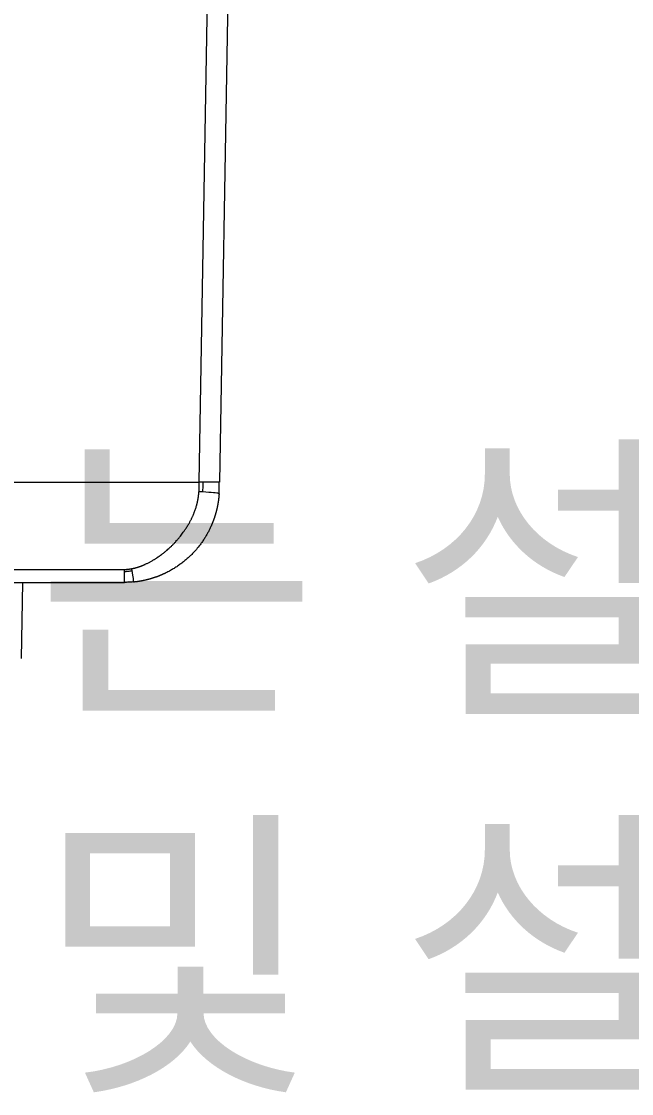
# Model space of a CAD drawing. Header units: millimetres. Extents: x 14183 to 14777, y -4239 to -3399.
# Drawn here: x 14416.81 to 14439.28, y -3515.99 to -3476.53 of the extents above; entities that cross this region are included whole.
import ezdxf

# ---------------------------------------------------------------- set-up
doc = ezdxf.new("R2010")
doc.units = ezdxf.units.MM
doc.header["$LTSCALE"] = 0.1
doc.layers.get('0').update_dxf_attribs({"lineweight": 15})
doc.layers.add('DIM', color=3, linetype='Continuous', lineweight=9)
doc.styles.get("Standard").update_dxf_attribs({"font": 'arial.ttf'})

msp = doc.modelspace()

# ---------------------------------------------------------------- linework, layer by layer
at = {"linetype": 'Continuous', "lineweight": 13, "extrusion": (-1.22465e-16, -1, 0)}
for p, q in [((14423.352, -3493.487), (14423.91, -3461.56)), ((14423.352, -3493.487), (14423.91, -3461.56)), ((14412.425, -3493.487), (14423.352, -3493.487)), ((14412.425, -3493.487), (14423.352, -3493.487)), ((14408.014, -3496.701), (14420.599, -3496.701)), ((14408.014, -3496.701), (14420.599, -3496.701))]:
    msp.add_line(p, q, dxfattribs=at)
at = {"linetype": 'Continuous', "lineweight": 18, "extrusion": (-1.22465e-16, -1, 0)}
for p, q in [((14424.66, -3461.56), (14424.102, -3493.487)), ((14424.66, -3461.56), (14424.102, -3493.487)), ((14408.014, -3497.182), (14420.598, -3497.182)), ((14408.014, -3497.182), (14420.598, -3497.182)), ((14416.814, -3499.975), (14416.863, -3497.182)), ((14420.597, -3497.182), (14420.614, -3497.182)), ((14420.597, -3497.182), (14420.614, -3497.182))]:
    msp.add_line(p, q, dxfattribs=at)
at = {"linetype": 'Continuous', "lineweight": 18}
for points, knots in [([(14423.352, -3493.487), (14423.352, -3493.516), (14423.351, -3493.561), (14423.351, -3493.619), (14423.351, -3493.678), (14423.352, -3493.752), (14423.351, -3493.811), (14423.35, -3493.84)], [0, 0, 0, 0, 0.25, 0.375, 0.5, 0.75, 1, 1, 1, 1]), ([(14423.352, -3493.487), (14423.352, -3493.516), (14423.351, -3493.561), (14423.351, -3493.619), (14423.351, -3493.678), (14423.352, -3493.752), (14423.351, -3493.811), (14423.35, -3493.84)], [0, 0, 0, 0, 0.25, 0.375, 0.5, 0.75, 1, 1, 1, 1]), ([(14424.091, -3493.911), (14424.091, -3493.916), (14424.09, -3493.926), (14424.089, -3493.941), (14424.088, -3493.955), (14424.087, -3493.97), (14424.085, -3493.984), (14424.084, -3493.999), (14424.083, -3494.014), (14424.081, -3494.028), (14424.08, -3494.043), (14424.078, -3494.058), (14424.077, -3494.072), (14424.075, -3494.087), (14424.073, -3494.101), (14424.071, -3494.116), (14424.07, -3494.13), (14424.068, -3494.145), (14424.066, -3494.16), (14424.064, -3494.174), (14424.062, -3494.189), (14424.059, -3494.203), (14424.057, -3494.218), (14424.055, -3494.232), (14424.053, -3494.247), (14424.05, -3494.261), (14424.048, -3494.276), (14424.045, -3494.29), (14424.043, -3494.305), (14424.04, -3494.319), (14424.037, -3494.334), (14424.034, -3494.348), (14424.032, -3494.363), (14424.029, -3494.377), (14424.026, -3494.391), (14424.023, -3494.406), (14424.02, -3494.42), (14424.017, -3494.435), (14424.013, -3494.449), (14424.01, -3494.463), (14424.007, -3494.478), (14424.003, -3494.492), (14424, -3494.506), (14423.996, -3494.521), (14423.993, -3494.535), (14423.989, -3494.549), (14423.986, -3494.563), (14423.982, -3494.578), (14423.978, -3494.592), (14423.974, -3494.606), (14423.97, -3494.62), (14423.966, -3494.635), (14423.962, -3494.649), (14423.958, -3494.663), (14423.954, -3494.677), (14423.95, -3494.691), (14423.946, -3494.705), (14423.941, -3494.719), (14423.937, -3494.733), (14423.932, -3494.747), (14423.928, -3494.762), (14423.923, -3494.776), (14423.919, -3494.79), (14423.914, -3494.804), (14423.909, -3494.817), (14423.904, -3494.831), (14423.899, -3494.845), (14423.895, -3494.859), (14423.89, -3494.873), (14423.885, -3494.887), (14423.879, -3494.901), (14423.874, -3494.915), (14423.869, -3494.929), (14423.864, -3494.942), (14423.858, -3494.956), (14423.853, -3494.97), (14423.848, -3494.984), (14423.842, -3494.997), (14423.836, -3495.011), (14423.831, -3495.025), (14423.825, -3495.038), (14423.819, -3495.052), (14423.814, -3495.065), (14423.808, -3495.079), (14423.802, -3495.093), (14423.796, -3495.106), (14423.775, -3495.152), (14423.738, -3495.231), (14423.682, -3495.34), (14423.622, -3495.447), (14423.566, -3495.538), (14423.518, -3495.613), (14423.477, -3495.674), (14423.435, -3495.733), (14423.363, -3495.831), (14423.257, -3495.963), (14423.143, -3496.087), (14423.065, -3496.166), (14423.029, -3496.201), (14422.993, -3496.235), (14422.95, -3496.275), (14422.875, -3496.342), (14422.778, -3496.422), (14422.657, -3496.514), (14422.532, -3496.601), (14422.403, -3496.683), (14422.27, -3496.759), (14422.171, -3496.81), (14422.109, -3496.84), (14422.084, -3496.851), (14422.06, -3496.863), (14422.035, -3496.874), (14422.01, -3496.885), (14421.985, -3496.896), (14421.96, -3496.907), (14421.935, -3496.917), (14421.91, -3496.928), (14421.884, -3496.938), (14421.859, -3496.948), (14421.834, -3496.957), (14421.808, -3496.967), (14421.782, -3496.976), (14421.757, -3496.985), (14421.731, -3496.994), (14421.705, -3497.003), (14421.679, -3497.011), (14421.653, -3497.02), (14421.627, -3497.028), (14421.601, -3497.036), (14421.575, -3497.043), (14421.549, -3497.051), (14421.523, -3497.058), (14421.497, -3497.065), (14421.47, -3497.072), (14421.444, -3497.079), (14421.418, -3497.085), (14421.391, -3497.092), (14421.365, -3497.098), (14421.338, -3497.103), (14421.311, -3497.109), (14421.285, -3497.115), (14421.258, -3497.12), (14421.231, -3497.125), (14421.204, -3497.13), (14421.178, -3497.134), (14421.151, -3497.139), (14421.124, -3497.143), (14421.097, -3497.147), (14421.07, -3497.151), (14421.043, -3497.154), (14421.016, -3497.158), (14420.989, -3497.161), (14420.962, -3497.164), (14420.944, -3497.165), (14420.935, -3497.166)], [0, 0, 0, 0, 0.002907, 0.005814, 0.008721, 0.01163, 0.014539, 0.017448, 0.020358, 0.023269, 0.02618, 0.029092, 0.032005, 0.034918, 0.037832, 0.040747, 0.043662, 0.046578, 0.049495, 0.052413, 0.055331, 0.05825, 0.06117, 0.06409, 0.067011, 0.069934, 0.072856, 0.07578, 0.078704, 0.08163, 0.084556, 0.087483, 0.09041, 0.093339, 0.096269, 0.099199, 0.10213, 0.105062, 0.107995, 0.110929, 0.113864, 0.1168, 0.119737, 0.122674, 0.125613, 0.128553, 0.131493, 0.134435, 0.137378, 0.140321, 0.143266, 0.146211, 0.149158, 0.152106, 0.155055, 0.158004, 0.160955, 0.163907, 0.16686, 0.169815, 0.17277, 0.175726, 0.178684, 0.181642, 0.184602, 0.187563, 0.190525, 0.193489, 0.196453, 0.199419, 0.202386, 0.205354, 0.208323, 0.211294, 0.214265, 0.217239, 0.220213, 0.223188, 0.226165, 0.229143, 0.232123, 0.235103, 0.238085, 0.241069, 0.244053, 0.247039, 0.250027, 0.274787, 0.299703, 0.324781, 0.350025, 0.364892, 0.379848, 0.394892, 0.410026, 0.455063, 0.500019, 0.515642, 0.525124, 0.531268, 0.546598, 0.562519, 0.594258, 0.625015, 0.656633, 0.687997, 0.719117, 0.750006, 0.755513, 0.761015, 0.766513, 0.772007, 0.777497, 0.782984, 0.788466, 0.793944, 0.799419, 0.80489, 0.810358, 0.815822, 0.821282, 0.826739, 0.832193, 0.837644, 0.843091, 0.848535, 0.853976, 0.859415, 0.86485, 0.870283, 0.875712, 0.881139, 0.886564, 0.891986, 0.897405, 0.902822, 0.908237, 0.913649, 0.91906, 0.924468, 0.929874, 0.935278, 0.94068, 0.946081, 0.951479, 0.956876, 0.962272, 0.967665, 0.973058, 0.978449, 0.983838, 0.989227, 0.994614, 1, 1, 1, 1]), ([(14424.091, -3493.911), (14424.091, -3493.916), (14424.09, -3493.926), (14424.089, -3493.941), (14424.088, -3493.955), (14424.087, -3493.97), (14424.085, -3493.984), (14424.084, -3493.999), (14424.083, -3494.014), (14424.081, -3494.028), (14424.08, -3494.043), (14424.078, -3494.058), (14424.077, -3494.072), (14424.075, -3494.087), (14424.073, -3494.101), (14424.071, -3494.116), (14424.07, -3494.13), (14424.068, -3494.145), (14424.066, -3494.16), (14424.064, -3494.174), (14424.062, -3494.189), (14424.059, -3494.203), (14424.057, -3494.218), (14424.055, -3494.232), (14424.053, -3494.247), (14424.05, -3494.261), (14424.048, -3494.276), (14424.045, -3494.29), (14424.043, -3494.305), (14424.04, -3494.319), (14424.037, -3494.334), (14424.034, -3494.348), (14424.032, -3494.363), (14424.029, -3494.377), (14424.026, -3494.391), (14424.023, -3494.406), (14424.02, -3494.42), (14424.017, -3494.435), (14424.013, -3494.449), (14424.01, -3494.463), (14424.007, -3494.478), (14424.003, -3494.492), (14424, -3494.506), (14423.996, -3494.521), (14423.993, -3494.535), (14423.989, -3494.549), (14423.986, -3494.563), (14423.982, -3494.578), (14423.978, -3494.592), (14423.974, -3494.606), (14423.97, -3494.62), (14423.966, -3494.635), (14423.962, -3494.649), (14423.958, -3494.663), (14423.954, -3494.677), (14423.95, -3494.691), (14423.946, -3494.705), (14423.941, -3494.719), (14423.937, -3494.733), (14423.932, -3494.747), (14423.928, -3494.762), (14423.923, -3494.776), (14423.919, -3494.79), (14423.914, -3494.804), (14423.909, -3494.817), (14423.904, -3494.831), (14423.899, -3494.845), (14423.895, -3494.859), (14423.89, -3494.873), (14423.885, -3494.887), (14423.879, -3494.901), (14423.874, -3494.915), (14423.869, -3494.929), (14423.864, -3494.942), (14423.858, -3494.956), (14423.853, -3494.97), (14423.848, -3494.984), (14423.842, -3494.997), (14423.836, -3495.011), (14423.831, -3495.025), (14423.825, -3495.038), (14423.819, -3495.052), (14423.814, -3495.065), (14423.808, -3495.079), (14423.802, -3495.093), (14423.796, -3495.106), (14423.775, -3495.152), (14423.738, -3495.231), (14423.682, -3495.34), (14423.622, -3495.447), (14423.566, -3495.538), (14423.518, -3495.613), (14423.477, -3495.674), (14423.435, -3495.733), (14423.363, -3495.831), (14423.257, -3495.963), (14423.143, -3496.087), (14423.065, -3496.166), (14423.029, -3496.201), (14422.993, -3496.235), (14422.95, -3496.275), (14422.875, -3496.342), (14422.778, -3496.422), (14422.657, -3496.514), (14422.532, -3496.601), (14422.403, -3496.683), (14422.27, -3496.759), (14422.171, -3496.81), (14422.109, -3496.84), (14422.084, -3496.851), (14422.06, -3496.863), (14422.035, -3496.874), (14422.01, -3496.885), (14421.985, -3496.896), (14421.96, -3496.907), (14421.935, -3496.917), (14421.91, -3496.928), (14421.884, -3496.938), (14421.859, -3496.948), (14421.834, -3496.957), (14421.808, -3496.967), (14421.782, -3496.976), (14421.757, -3496.985), (14421.731, -3496.994), (14421.705, -3497.003), (14421.679, -3497.011), (14421.653, -3497.02), (14421.627, -3497.028), (14421.601, -3497.036), (14421.575, -3497.043), (14421.549, -3497.051), (14421.523, -3497.058), (14421.497, -3497.065), (14421.47, -3497.072), (14421.444, -3497.079), (14421.418, -3497.085), (14421.391, -3497.092), (14421.365, -3497.098), (14421.338, -3497.103), (14421.311, -3497.109), (14421.285, -3497.115), (14421.258, -3497.12), (14421.231, -3497.125), (14421.204, -3497.13), (14421.178, -3497.134), (14421.151, -3497.139), (14421.124, -3497.143), (14421.097, -3497.147), (14421.07, -3497.151), (14421.043, -3497.154), (14421.016, -3497.158), (14420.989, -3497.161), (14420.962, -3497.164), (14420.944, -3497.165), (14420.935, -3497.166)], [0, 0, 0, 0, 0.002907, 0.005814, 0.008721, 0.01163, 0.014539, 0.017448, 0.020358, 0.023269, 0.02618, 0.029092, 0.032005, 0.034918, 0.037832, 0.040747, 0.043662, 0.046578, 0.049495, 0.052413, 0.055331, 0.05825, 0.06117, 0.06409, 0.067011, 0.069934, 0.072856, 0.07578, 0.078704, 0.08163, 0.084556, 0.087483, 0.09041, 0.093339, 0.096269, 0.099199, 0.10213, 0.105062, 0.107995, 0.110929, 0.113864, 0.1168, 0.119737, 0.122674, 0.125613, 0.128553, 0.131493, 0.134435, 0.137378, 0.140321, 0.143266, 0.146211, 0.149158, 0.152106, 0.155055, 0.158004, 0.160955, 0.163907, 0.16686, 0.169815, 0.17277, 0.175726, 0.178684, 0.181642, 0.184602, 0.187563, 0.190525, 0.193489, 0.196453, 0.199419, 0.202386, 0.205354, 0.208323, 0.211294, 0.214265, 0.217239, 0.220213, 0.223188, 0.226165, 0.229143, 0.232123, 0.235103, 0.238085, 0.241069, 0.244053, 0.247039, 0.250027, 0.274787, 0.299703, 0.324781, 0.350025, 0.364892, 0.379848, 0.394892, 0.410026, 0.455063, 0.500019, 0.515642, 0.525124, 0.531268, 0.546598, 0.562519, 0.594258, 0.625015, 0.656633, 0.687997, 0.719117, 0.750006, 0.755513, 0.761015, 0.766513, 0.772007, 0.777497, 0.782984, 0.788466, 0.793944, 0.799419, 0.80489, 0.810358, 0.815822, 0.821282, 0.826739, 0.832193, 0.837644, 0.843091, 0.848535, 0.853976, 0.859415, 0.86485, 0.870283, 0.875712, 0.881139, 0.886564, 0.891986, 0.897405, 0.902822, 0.908237, 0.913649, 0.91906, 0.924468, 0.929874, 0.935278, 0.94068, 0.946081, 0.951479, 0.956876, 0.962272, 0.967665, 0.973058, 0.978449, 0.983838, 0.989227, 0.994614, 1, 1, 1, 1]), ([(14420.598, -3496.775), (14420.623, -3496.775), (14420.66, -3496.773), (14420.709, -3496.769), (14420.757, -3496.764), (14420.818, -3496.757), (14420.867, -3496.75), (14420.891, -3496.745)], [0, 0, 0, 0, 0.25, 0.375, 0.5, 0.75, 1, 1, 1, 1]), ([(14420.598, -3496.775), (14420.623, -3496.775), (14420.66, -3496.773), (14420.709, -3496.769), (14420.757, -3496.764), (14420.818, -3496.757), (14420.867, -3496.75), (14420.891, -3496.745)], [0, 0, 0, 0, 0.25, 0.375, 0.5, 0.75, 1, 1, 1, 1])]:
    msp.add_open_spline(points, degree=3, knots=knots, dxfattribs=at)
at = {"linetype": 'Continuous', "lineweight": 13}
for points in [[(14423.509, -3493.489), (14423.459, -3493.489), (14423.407, -3493.488), (14423.352, -3493.487)], [(14423.509, -3493.489), (14423.459, -3493.489), (14423.407, -3493.488), (14423.352, -3493.487)], [(14424.102, -3493.487), (14424.102, -3493.488), (14424.096, -3493.489), (14424.085, -3493.489)], [(14424.102, -3493.487), (14424.102, -3493.488), (14424.096, -3493.489), (14424.085, -3493.489)], [(14423.494, -3493.85), (14423.448, -3493.847), (14423.4, -3493.844), (14423.35, -3493.84)], [(14423.494, -3493.85), (14423.448, -3493.847), (14423.4, -3493.844), (14423.35, -3493.84)], [(14424.075, -3493.903), (14424.017, -3493.889), (14423.807, -3493.873), (14423.494, -3493.85)], [(14424.075, -3493.903), (14424.017, -3493.889), (14423.807, -3493.873), (14423.494, -3493.85)], [(14420.598, -3496.775), (14420.598, -3497.028), (14420.598, -3497.154), (14420.598, -3497.178)], [(14420.598, -3496.775), (14420.598, -3497.028), (14420.598, -3497.154), (14420.598, -3497.178)], [(14420.891, -3496.745), (14420.887, -3496.722), (14420.882, -3496.697), (14420.877, -3496.672)], [(14420.891, -3496.745), (14420.887, -3496.722), (14420.882, -3496.697), (14420.877, -3496.672)]]:
    msp.add_open_spline(points, degree=3, dxfattribs=at)
for points, knots in [([(14423.494, -3493.85), (14423.496, -3493.82), (14423.499, -3493.76), (14423.503, -3493.685), (14423.505, -3493.625), (14423.507, -3493.565), (14423.508, -3493.52), (14423.509, -3493.489)], [0, 0, 0, 0, 0.25, 0.5, 0.625, 0.75, 1, 1, 1, 1]), ([(14423.494, -3493.85), (14423.496, -3493.82), (14423.499, -3493.76), (14423.503, -3493.685), (14423.505, -3493.625), (14423.507, -3493.565), (14423.508, -3493.52), (14423.509, -3493.489)], [0, 0, 0, 0, 0.25, 0.5, 0.625, 0.75, 1, 1, 1, 1]), ([(14424.085, -3493.489), (14424.075, -3493.49), (14424.029, -3493.492), (14423.921, -3493.493), (14423.778, -3493.492), (14423.653, -3493.491), (14423.559, -3493.49), (14423.509, -3493.489)], [0, 0, 0, 0, 0.164882, 0.498929, 0.665953, 0.832976, 1, 1, 1, 1]), ([(14424.085, -3493.489), (14424.075, -3493.49), (14424.029, -3493.492), (14423.921, -3493.493), (14423.778, -3493.492), (14423.653, -3493.491), (14423.559, -3493.49), (14423.509, -3493.489)], [0, 0, 0, 0, 0.164882, 0.498929, 0.665953, 0.832976, 1, 1, 1, 1]), ([(14424.085, -3493.489), (14424.085, -3493.524), (14424.084, -3493.593), (14424.082, -3493.679), (14424.081, -3493.748), (14424.08, -3493.8), (14424.078, -3493.852), (14424.076, -3493.886), (14424.075, -3493.903)], [0, 0, 0, 0, 0.25, 0.5, 0.625, 0.75, 0.875, 1, 1, 1, 1]), ([(14424.085, -3493.489), (14424.085, -3493.524), (14424.084, -3493.593), (14424.082, -3493.679), (14424.081, -3493.748), (14424.08, -3493.8), (14424.078, -3493.852), (14424.076, -3493.886), (14424.075, -3493.903)], [0, 0, 0, 0, 0.25, 0.5, 0.625, 0.75, 0.875, 1, 1, 1, 1]), ([(14420.877, -3496.672), (14420.881, -3496.671), (14420.888, -3496.67), (14420.898, -3496.668), (14420.909, -3496.665), (14420.919, -3496.663), (14420.929, -3496.661), (14420.939, -3496.659), (14420.95, -3496.657), (14420.96, -3496.654), (14420.97, -3496.652), (14420.98, -3496.649), (14420.99, -3496.647), (14421, -3496.644), (14421.01, -3496.642), (14421.02, -3496.639), (14421.03, -3496.636), (14421.039, -3496.634), (14421.049, -3496.631), (14421.059, -3496.628), (14421.069, -3496.625), (14421.078, -3496.622), (14421.088, -3496.62), (14421.098, -3496.617), (14421.107, -3496.614), (14421.117, -3496.611), (14421.126, -3496.607), (14421.135, -3496.604), (14421.145, -3496.601), (14421.154, -3496.598), (14421.164, -3496.595), (14421.173, -3496.592), (14421.182, -3496.588), (14421.191, -3496.585), (14421.2, -3496.582), (14421.21, -3496.578), (14421.219, -3496.575), (14421.228, -3496.572), (14421.237, -3496.568), (14421.246, -3496.565), (14421.255, -3496.561), (14421.263, -3496.558), (14421.272, -3496.554), (14421.281, -3496.55), (14421.29, -3496.547), (14421.299, -3496.543), (14421.307, -3496.54), (14421.316, -3496.536), (14421.325, -3496.532), (14421.333, -3496.528), (14421.342, -3496.525), (14421.35, -3496.521), (14421.359, -3496.517), (14421.367, -3496.513), (14421.388, -3496.504), (14421.421, -3496.488), (14421.467, -3496.466), (14421.513, -3496.442), (14421.559, -3496.418), (14421.606, -3496.392), (14421.656, -3496.363), (14421.697, -3496.338), (14421.733, -3496.316), (14421.766, -3496.295), (14421.798, -3496.274), (14421.826, -3496.255), (14421.846, -3496.242), (14421.866, -3496.228), (14421.886, -3496.215), (14421.906, -3496.201), (14421.926, -3496.187), (14421.946, -3496.172), (14421.965, -3496.158), (14422.006, -3496.128), (14422.069, -3496.08), (14422.143, -3496.018), (14422.211, -3495.96), (14422.272, -3495.904), (14422.338, -3495.842), (14422.408, -3495.772), (14422.472, -3495.704), (14422.524, -3495.646), (14422.561, -3495.603), (14422.592, -3495.568), (14422.619, -3495.535), (14422.653, -3495.492), (14422.696, -3495.438), (14422.748, -3495.368), (14422.806, -3495.287), (14422.872, -3495.19), (14422.925, -3495.105), (14422.964, -3495.042), (14422.986, -3495.004), (14423.008, -3494.965), (14423.03, -3494.925), (14423.05, -3494.886), (14423.07, -3494.848), (14423.088, -3494.811), (14423.105, -3494.776), (14423.121, -3494.741), (14423.136, -3494.706), (14423.151, -3494.672), (14423.164, -3494.639), (14423.181, -3494.596), (14423.201, -3494.543), (14423.223, -3494.48), (14423.243, -3494.418), (14423.257, -3494.369), (14423.267, -3494.333), (14423.273, -3494.308), (14423.28, -3494.283), (14423.286, -3494.259), (14423.291, -3494.234), (14423.297, -3494.209), (14423.302, -3494.185), (14423.307, -3494.16), (14423.312, -3494.135), (14423.316, -3494.11), (14423.321, -3494.086), (14423.325, -3494.061), (14423.329, -3494.036), (14423.332, -3494.011), (14423.335, -3493.987), (14423.338, -3493.962), (14423.341, -3493.938), (14423.344, -3493.913), (14423.346, -3493.889), (14423.348, -3493.864), (14423.349, -3493.848), (14423.35, -3493.84)], [0, 0, 0, 0, 0.002522, 0.005036, 0.007544, 0.010046, 0.012541, 0.015029, 0.017511, 0.019987, 0.022456, 0.024918, 0.027374, 0.029824, 0.032268, 0.034706, 0.037137, 0.039562, 0.041981, 0.044393, 0.0468, 0.0492, 0.051594, 0.053982, 0.056364, 0.05874, 0.06111, 0.063473, 0.065831, 0.068183, 0.070528, 0.072867, 0.075201, 0.077528, 0.079849, 0.082164, 0.084473, 0.086776, 0.089073, 0.091364, 0.093649, 0.095928, 0.0982, 0.100467, 0.102728, 0.104983, 0.107232, 0.109475, 0.111712, 0.113944, 0.116169, 0.118389, 0.120603, 0.122812, 0.125014, 0.137117, 0.149385, 0.161844, 0.174532, 0.187511, 0.201959, 0.218749, 0.225084, 0.23541, 0.249998, 0.256718, 0.263501, 0.270351, 0.277263, 0.284229, 0.291243, 0.298298, 0.305386, 0.312502, 0.342698, 0.375003, 0.396665, 0.420019, 0.445037, 0.471694, 0.499994, 0.518087, 0.531243, 0.542426, 0.552843, 0.562495, 0.5825, 0.603289, 0.624996, 0.653948, 0.687496, 0.696449, 0.706828, 0.718743, 0.728876, 0.739291, 0.749999, 0.759454, 0.768764, 0.777911, 0.786877, 0.795643, 0.804189, 0.812497, 0.828732, 0.844607, 0.860052, 0.874998, 0.881032, 0.887066, 0.893099, 0.89913, 0.905156, 0.911178, 0.917193, 0.923201, 0.929201, 0.935189, 0.941167, 0.947131, 0.953082, 0.959016, 0.964934, 0.970832, 0.976711, 0.982569, 0.988404, 0.994215, 1, 1, 1, 1]), ([(14420.877, -3496.672), (14420.881, -3496.671), (14420.888, -3496.67), (14420.898, -3496.668), (14420.909, -3496.665), (14420.919, -3496.663), (14420.929, -3496.661), (14420.939, -3496.659), (14420.95, -3496.657), (14420.96, -3496.654), (14420.97, -3496.652), (14420.98, -3496.649), (14420.99, -3496.647), (14421, -3496.644), (14421.01, -3496.642), (14421.02, -3496.639), (14421.03, -3496.636), (14421.039, -3496.634), (14421.049, -3496.631), (14421.059, -3496.628), (14421.069, -3496.625), (14421.078, -3496.622), (14421.088, -3496.62), (14421.098, -3496.617), (14421.107, -3496.614), (14421.117, -3496.611), (14421.126, -3496.607), (14421.135, -3496.604), (14421.145, -3496.601), (14421.154, -3496.598), (14421.164, -3496.595), (14421.173, -3496.592), (14421.182, -3496.588), (14421.191, -3496.585), (14421.2, -3496.582), (14421.21, -3496.578), (14421.219, -3496.575), (14421.228, -3496.572), (14421.237, -3496.568), (14421.246, -3496.565), (14421.255, -3496.561), (14421.263, -3496.558), (14421.272, -3496.554), (14421.281, -3496.55), (14421.29, -3496.547), (14421.299, -3496.543), (14421.307, -3496.54), (14421.316, -3496.536), (14421.325, -3496.532), (14421.333, -3496.528), (14421.342, -3496.525), (14421.35, -3496.521), (14421.359, -3496.517), (14421.367, -3496.513), (14421.388, -3496.504), (14421.421, -3496.488), (14421.467, -3496.466), (14421.513, -3496.442), (14421.559, -3496.418), (14421.606, -3496.392), (14421.656, -3496.363), (14421.697, -3496.338), (14421.733, -3496.316), (14421.766, -3496.295), (14421.798, -3496.274), (14421.826, -3496.255), (14421.846, -3496.242), (14421.866, -3496.228), (14421.886, -3496.215), (14421.906, -3496.201), (14421.926, -3496.187), (14421.946, -3496.172), (14421.965, -3496.158), (14422.006, -3496.128), (14422.069, -3496.08), (14422.143, -3496.018), (14422.211, -3495.96), (14422.272, -3495.904), (14422.338, -3495.842), (14422.408, -3495.772), (14422.472, -3495.704), (14422.524, -3495.646), (14422.561, -3495.603), (14422.592, -3495.568), (14422.619, -3495.535), (14422.653, -3495.492), (14422.696, -3495.438), (14422.748, -3495.368), (14422.806, -3495.287), (14422.872, -3495.19), (14422.925, -3495.105), (14422.964, -3495.042), (14422.986, -3495.004), (14423.008, -3494.965), (14423.03, -3494.925), (14423.05, -3494.886), (14423.07, -3494.848), (14423.088, -3494.811), (14423.105, -3494.776), (14423.121, -3494.741), (14423.136, -3494.706), (14423.151, -3494.672), (14423.164, -3494.639), (14423.181, -3494.596), (14423.201, -3494.543), (14423.223, -3494.48), (14423.243, -3494.418), (14423.257, -3494.369), (14423.267, -3494.333), (14423.273, -3494.308), (14423.28, -3494.283), (14423.286, -3494.259), (14423.291, -3494.234), (14423.297, -3494.209), (14423.302, -3494.185), (14423.307, -3494.16), (14423.312, -3494.135), (14423.316, -3494.11), (14423.321, -3494.086), (14423.325, -3494.061), (14423.329, -3494.036), (14423.332, -3494.011), (14423.335, -3493.987), (14423.338, -3493.962), (14423.341, -3493.938), (14423.344, -3493.913), (14423.346, -3493.889), (14423.348, -3493.864), (14423.349, -3493.848), (14423.35, -3493.84)], [0, 0, 0, 0, 0.002522, 0.005036, 0.007544, 0.010046, 0.012541, 0.015029, 0.017511, 0.019987, 0.022456, 0.024918, 0.027374, 0.029824, 0.032268, 0.034706, 0.037137, 0.039562, 0.041981, 0.044393, 0.0468, 0.0492, 0.051594, 0.053982, 0.056364, 0.05874, 0.06111, 0.063473, 0.065831, 0.068183, 0.070528, 0.072867, 0.075201, 0.077528, 0.079849, 0.082164, 0.084473, 0.086776, 0.089073, 0.091364, 0.093649, 0.095928, 0.0982, 0.100467, 0.102728, 0.104983, 0.107232, 0.109475, 0.111712, 0.113944, 0.116169, 0.118389, 0.120603, 0.122812, 0.125014, 0.137117, 0.149385, 0.161844, 0.174532, 0.187511, 0.201959, 0.218749, 0.225084, 0.23541, 0.249998, 0.256718, 0.263501, 0.270351, 0.277263, 0.284229, 0.291243, 0.298298, 0.305386, 0.312502, 0.342698, 0.375003, 0.396665, 0.420019, 0.445037, 0.471694, 0.499994, 0.518087, 0.531243, 0.542426, 0.552843, 0.562495, 0.5825, 0.603289, 0.624996, 0.653948, 0.687496, 0.696449, 0.706828, 0.718743, 0.728876, 0.739291, 0.749999, 0.759454, 0.768764, 0.777911, 0.786877, 0.795643, 0.804189, 0.812497, 0.828732, 0.844607, 0.860052, 0.874998, 0.881032, 0.887066, 0.893099, 0.89913, 0.905156, 0.911178, 0.917193, 0.923201, 0.929201, 0.935189, 0.941167, 0.947131, 0.953082, 0.959016, 0.964934, 0.970832, 0.976711, 0.982569, 0.988404, 0.994215, 1, 1, 1, 1]), ([(14420.599, -3496.701), (14420.602, -3496.701), (14420.608, -3496.701), (14420.618, -3496.7), (14420.628, -3496.7), (14420.637, -3496.7), (14420.647, -3496.699), (14420.657, -3496.699), (14420.666, -3496.698), (14420.676, -3496.697), (14420.686, -3496.697), (14420.695, -3496.696), (14420.705, -3496.695), (14420.715, -3496.694), (14420.724, -3496.693), (14420.734, -3496.693), (14420.744, -3496.691), (14420.753, -3496.69), (14420.763, -3496.689), (14420.772, -3496.688), (14420.782, -3496.687), (14420.792, -3496.686), (14420.801, -3496.684), (14420.811, -3496.683), (14420.82, -3496.681), (14420.83, -3496.68), (14420.839, -3496.678), (14420.849, -3496.677), (14420.858, -3496.675), (14420.868, -3496.673), (14420.874, -3496.672), (14420.877, -3496.672)], [0, 0, 0, 0, 0.03461, 0.069201, 0.103773, 0.138328, 0.172867, 0.207392, 0.241903, 0.276402, 0.31089, 0.345368, 0.379838, 0.4143, 0.448755, 0.483206, 0.517652, 0.552095, 0.586535, 0.620975, 0.655415, 0.689855, 0.724297, 0.758742, 0.793191, 0.827644, 0.862102, 0.896565, 0.931036, 0.965514, 1, 1, 1, 1]), ([(14420.599, -3496.701), (14420.602, -3496.701), (14420.608, -3496.701), (14420.618, -3496.7), (14420.628, -3496.7), (14420.637, -3496.7), (14420.647, -3496.699), (14420.657, -3496.699), (14420.666, -3496.698), (14420.676, -3496.697), (14420.686, -3496.697), (14420.695, -3496.696), (14420.705, -3496.695), (14420.715, -3496.694), (14420.724, -3496.693), (14420.734, -3496.693), (14420.744, -3496.691), (14420.753, -3496.69), (14420.763, -3496.689), (14420.772, -3496.688), (14420.782, -3496.687), (14420.792, -3496.686), (14420.801, -3496.684), (14420.811, -3496.683), (14420.82, -3496.681), (14420.83, -3496.68), (14420.839, -3496.678), (14420.849, -3496.677), (14420.858, -3496.675), (14420.868, -3496.673), (14420.874, -3496.672), (14420.877, -3496.672)], [0, 0, 0, 0, 0.03461, 0.069201, 0.103773, 0.138328, 0.172867, 0.207392, 0.241903, 0.276402, 0.31089, 0.345368, 0.379838, 0.4143, 0.448755, 0.483206, 0.517652, 0.552095, 0.586535, 0.620975, 0.655415, 0.689855, 0.724297, 0.758742, 0.793191, 0.827644, 0.862102, 0.896565, 0.931036, 0.965514, 1, 1, 1, 1])]:
    msp.add_open_spline(points, degree=3, knots=knots, dxfattribs=at)
at = {"linetype": 'Continuous', "lineweight": 18}
for points in [[(14424.091, -3493.911), (14424.091, -3493.909), (14424.086, -3493.906), (14424.075, -3493.903)], [(14424.091, -3493.911), (14424.091, -3493.909), (14424.086, -3493.906), (14424.075, -3493.903)], [(14420.599, -3496.701), (14420.599, -3496.727), (14420.598, -3496.752), (14420.598, -3496.775)], [(14420.599, -3496.701), (14420.599, -3496.727), (14420.598, -3496.752), (14420.598, -3496.775)], [(14420.939, -3497.161), (14420.947, -3497.134), (14420.936, -3496.996), (14420.891, -3496.745)], [(14420.939, -3497.161), (14420.947, -3497.134), (14420.936, -3496.996), (14420.891, -3496.745)], [(14420.939, -3497.161), (14420.882, -3497.167), (14420.769, -3497.174), (14420.655, -3497.178), (14420.598, -3497.178)], [(14420.939, -3497.161), (14420.882, -3497.167), (14420.769, -3497.174), (14420.655, -3497.178), (14420.598, -3497.178)]]:
    msp.add_open_spline(points, degree=3, dxfattribs=at)

# ---------------------------------------------------------------- texts
at = {"layer": 'DIM', "insert": (14530.455, -3515.988), "char_height": 8.29406, "attachment_point": 9}
msp.add_mtext('{\\fGulim|b0|i0|c129|p50;제품 설치 높이는 설치 환경을 고려하여 \\P조정 및 설치 하시기 바랍니다}', dxfattribs=at)

doc.saveas('drawing.dxf')
